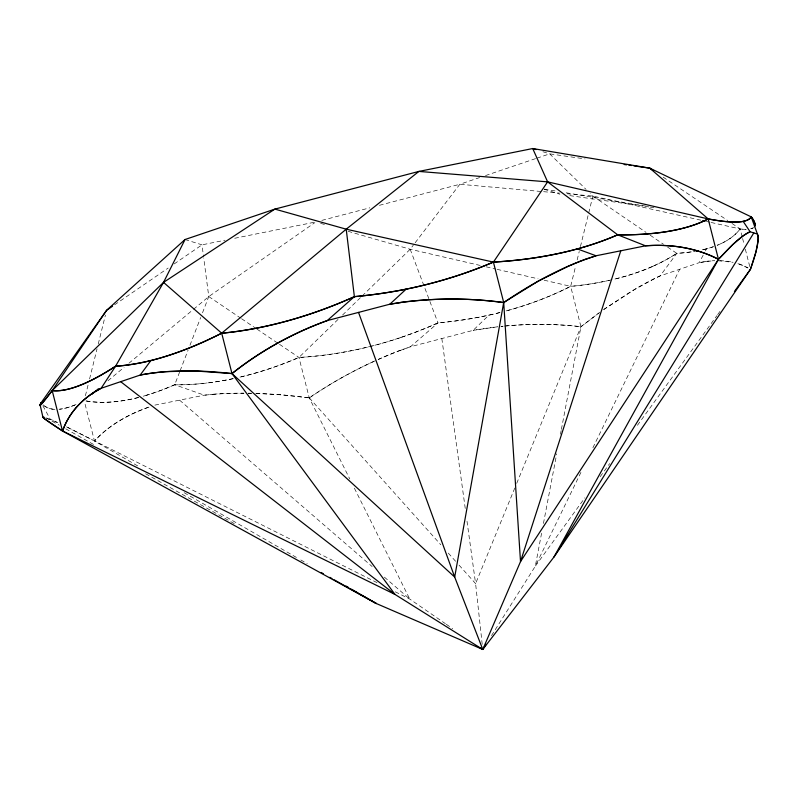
<?xml version="1.0" encoding="UTF-8"?>
<svg xmlns="http://www.w3.org/2000/svg" width="798" height="798" viewBox="0 0 798 798"><rect width="100%" height="100%" fill="white"/><g stroke="black" fill="none" stroke-linecap="round" stroke-linejoin="round"><path stroke-width="0.6" stroke-dasharray="3.99 2.99" d="M541.583 533.234L535.298 566.231L491.299 635.936M543.448 523.458L556.725 453.803M560.455 434.252L561.154 430.581M561.383 429.364L580.954 326.711L570.67 286.342L575.697 265.884M577.173 259.859L579.248 251.43M580.425 246.622L588.415 214.113M588.715 212.916L592.854 196.059L590.151 193.425M85.386 395.818L88.379 383.768M89.576 378.95L97.047 348.836M98.244 344.018L105.416 315.11M179.64 371.988L174.712 384.746A286.412 132.179 -48.8 0 1 147.121 395.04M180.089 370.831L188.158 349.943M189.954 345.305L200.707 317.454M202.502 312.816L208.777 296.577L203.779 258.392M514.81 487.997L475.598 583.607L482.211 644.325M516.705 483.389L580.954 326.711L598.829 313.055M580.944 472.356L535.298 566.231L584.894 497.792M592.894 447.768L679.687 269.275M703.158 255.19L699.218 262.662L660.165 275.889L655.497 278.093L631.427 291.25L603.906 309.385M705.412 250.921L706.539 248.786A282.841 99.64 23.6 0 0 713.522 246.662M600.206 476.655L609.692 463.568M637.412 425.324L716.913 315.629M717.641 314.621L720.554 310.592M362.132 295.998L410.182 249.255L413.284 245.195M415.15 242.762L459.838 184.268L479.668 177.555M241.076 376.846A282.662 175.75 -37.2 0 0 298.951 357.434L338.103 319.37M342.551 315.04L361.245 296.866M499.897 312.547A282.841 189.236 0.6 0 1 488.955 315.14L473.134 330.352L410.531 346.731L400.347 350.422M107.969 380.776L124.129 367.27M128.887 363.299L192.607 310.083M193.555 309.285L208.777 296.577L314.871 222.622M504.386 326.083C529.832 323.659 555.548 323.789 580.954 326.711L599.807 312.357M603.537 309.664L636.385 288.317A273.315 106.842 -49.9 0 1 660.165 275.879L676.784 253.355A286.412 100.897 23.6 0 0 694.619 251.35M114.563 304.836L168.218 268.028M174.183 263.929L202.004 244.846L225.006 240.218M255.839 393.404L281.564 394.84L309.245 397.823C330.691 383.23 353.414 370.531 377.105 359.968A292.377 187.52 -19.5 0 1 400.277 350.252M485.503 175.58L535.667 158.593M536.835 158.203L549.672 153.854L585.124 158.922M321.823 220.388L369.823 207.829M379.429 205.315L459.838 184.268L542.361 191.59M234.692 238.273L314.611 222.203M154.832 405.125L204.318 395.18L213.395 394.342M705.073 261.674L699.218 262.662L703.138 261.973A274.233 107.201 -49.9 0 1 714.35 260.806M497.473 326.801L473.134 330.352A273.315 175.291 -19.5 0 1 497.433 326.811M503.229 326.202L500.925 326.432A273.315 175.291 -19.5 0 1 507.747 325.784C532.106 323.679 556.665 323.918 580.954 326.711M243.859 393.224L235.27 393.284A274.233 134.254 15.8 0 0 210.343 394.591L204.318 395.18L174.712 384.746A285.125 131.58 -48.8 0 1 143.121 396.207M717.891 260.727L733.133 262.303M248.178 393.244L251.46 393.304M543.588 191.69L559.598 193.116M566.989 193.764L592.854 196.059L701.532 220.328M569.732 195.62L649.083 206.951M650.31 207.121L653.971 207.64M544.216 189.106L556.415 191.151M566.171 192.787L646.659 206.273M706.36 221.415L709.981 222.223M711.188 222.492L740.175 228.956A282.662 30.913 26.4 0 0 745.561 229.285M348.078 231.29L410.182 249.255L480.167 265.435M486.201 266.821L495.857 269.056M497.064 269.335L538.091 278.811M544.116 280.208L570.67 286.342A282.662 155.121 15.4 0 0 609.353 280.337M320.596 223.34L325.375 224.727M542.889 151.73L549.672 153.854L586.111 189.465M544.126 189.256L559.957 194.223M185.036 239.52L202.004 244.846L203.61 257.156M45.855 417.803L59.321 425.204M46.783 418.092L58.932 423.169M66.463 426.82L92.588 440.027M67.78 427.469L377.464 582.879M395.289 591.817L409.773 599.079L445.364 623.637M747.985 267.849L737.113 263.31A292.377 114.294 -49.9 0 1 747.906 267.998M65.705 428.795L94.733 445.124M145.645 473.763L236.647 524.944M137.685 465.912L94.483 441.005L84.488 401.823M184.129 492.695L296.467 557.473M300.786 559.957L307.26 563.697M663.138 177.126L727.846 220.667M731.956 223.43L740.175 228.956L742.29 237.275M208.777 296.577L240.537 318.023M241.565 318.711L255.909 328.397M256.936 329.085L278.452 343.619M279.48 344.307L298.951 357.454L309.245 397.823L349.793 478.99M592.854 196.059L646.071 232.398M650.17 235.191L663.477 244.278M667.567 247.071L676.784 253.355A285.115 100.438 23.6 0 0 694.39 251.39M446.272 624.265L452.656 628.674M179.58 400.157L372.147 566.56M384.377 577.124L409.773 599.079L354.232 487.887M309.245 397.823L440.835 544.785M448.286 553.104L455.738 561.423M459.05 565.124L475.598 583.607L466.79 519.668M42.863 405.773L50.234 419.179A273.315 6.673 29.2 0 1 57.795 422.631M410.182 249.255L437.992 322.901L410.531 346.731L403.728 349.165A274.233 175.889 -19.5 0 0 378.192 359.489M742.589 238.462L744.105 244.397M745.322 249.146L750.16 268.138M441.833 338.542L465.264 508.595M753.452 227.639A282.662 30.913 26.4 0 1 750.888 228.757M717.153 245.295A282.662 99.57 23.6 0 0 740.145 228.946A282.841 99.64 23.6 0 1 717.392 245.205M713.242 246.762A282.662 99.57 23.6 0 1 700.135 250.363M753.232 227.809A283.4 31.002 26.4 0 1 750.798 228.807M746.31 229.315A283.4 31.002 26.4 0 1 740.235 228.996M652.634 266.382A286.412 157.186 15.4 0 0 676.774 253.355A283.4 155.53 15.4 0 1 570.7 286.392M706.559 248.786A285.115 100.438 23.6 0 1 701.512 250.013M652.684 266.422A282.662 155.121 15.4 0 1 614.54 279.13M506.112 310.921A282.662 189.106 0.6 0 0 570.65 286.332A282.841 189.236 0.6 0 1 505.304 311.14M499.987 312.527A282.662 189.106 0.6 0 1 476.985 317.584A286.412 191.62 0.6 0 1 437.992 322.891A283.4 196.867 -19.2 0 1 298.941 357.504A283.4 176.218 -37.2 0 1 239.141 377.314M400.915 337.444A286.412 198.961 -19.2 0 0 437.992 322.891A285.115 190.752 0.6 0 0 488.935 315.11M400.935 337.494A282.662 196.348 -19.2 0 1 298.951 357.434M233.096 378.661A282.662 175.75 -37.2 0 1 207.211 383M233.245 378.631A283.4 176.218 -37.2 0 1 174.682 384.806A286.412 178.084 -37.2 0 0 207.231 382.95M147.101 395.09A282.662 130.443 -48.8 0 1 142.672 396.367M138.303 397.524A282.662 130.443 -48.8 0 1 85.326 400.815M43.222 404.895A286.412 68.229 -54.2 0 0 48.878 408.227A282.662 67.331 -54.2 0 0 55.75 409.394M76.039 404.506A282.662 67.331 -54.2 0 1 59.71 409.184M309.375 397.923A292.377 187.52 -19.5 0 1 373.733 361.434M213.266 394.192A292.377 143.131 15.8 0 1 243.939 393.185M248.298 393.224A292.377 143.131 15.8 0 1 251.579 393.284M255.988 393.394A292.377 143.131 15.8 0 1 309.275 397.943M138.772 397.414A282.841 130.533 -48.8 0 1 85.695 400.875M74.882 405.025A283.4 67.511 -54.2 0 1 59.012 409.264M54.992 409.374A283.4 67.511 -54.2 0 1 43.391 405.145M705.203 261.455A292.377 114.294 -49.9 0 1 714.439 260.697M719.706 260.677A292.377 114.294 -49.9 0 1 732.714 262.203M95.8 439.588L94.483 441.005C109.396 424.736 129.296 413.863 149.984 406.731A273.315 133.805 15.8 0 0 132.019 414.052C118.633 420.446 106.064 428.825 95.8 439.588"/><path stroke-width="1.2" d="M536.106 149.595L532.715 148.538L547.618 181.864L493.413 262.103L503.698 302.472L454.69 577.054L482.77 649.462L553.902 557.104L750.459 269.325L755.965 251.819L757.98 241.066A274.233 31.571 -58.1 0 0 757.801 235.161L751.197 216.866L649.781 168.149L532.715 148.538L418.89 171.42L274.881 209.106L185.036 239.52L106.613 310.292L41.167 402.681A283.4 67.511 -54.2 0 0 41.835 403.598A286.412 68.229 -54.2 0 1 41.167 402.681A286.412 4.03 -54.7 0 0 39.92 405.414M620.784 250.791L520.515 561.593L482.77 649.462L376.387 603.557L62.483 430.96L44.688 418.88A274.233 6.693 29.2 0 1 42.893 417.085L40.199 405.324A285.125 4.01 -54.7 0 1 41.177 402.671M486.052 644.265L482.77 649.462L395 594.44L62.483 430.96C66.862 418.611 74.733 407.618 84.768 399.219A274.233 132.079 23.4 0 1 97.556 390.282L101.147 388.277L140.199 375.06C170.433 369.274 201.525 370.152 231.989 373.574L454.69 577.054L358.531 312.407M95.82 391.309L101.147 388.277L115.58 366.192L163.54 282.382L185.036 239.52M757.91 235.769L757.501 234.083L750.13 231.769C737.432 238.023 728.185 249.345 718.459 259.29L553.902 557.104L753.811 232.926M633.911 165.884L649.781 168.149L708.175 218.921L718.459 259.29L520.515 561.593L503.698 302.472L538.451 281.026L567.388 266.662A274.233 159.131 -46.8 0 1 590.35 257.654L596.046 255.769L645.532 245.814C670.43 243.929 696.155 247.699 718.459 259.29L732.833 244.557L742.589 236.238A273.315 31.461 -58.1 0 1 750.13 231.769L743.157 221.365A285.115 40.748 24.7 0 0 751.177 216.857A286.412 31.331 26.4 0 1 754.828 223.48M62.483 430.96L52.189 390.591L106.613 310.292L112.568 306.203M734.419 291.469L750.459 269.325M150.932 360.496L140.199 375.06A273.315 131.63 23.4 0 1 166.273 371.639L194.852 370.95L231.989 373.574C260.557 350.871 292.916 332.995 327.23 320.596L389.833 304.208L400.536 302.572M52.189 390.591L163.54 282.382L274.881 209.106L346.212 229.186L493.413 262.103A282.841 148.917 6.7 0 0 577.353 248.936A285.115 150.114 6.7 0 0 617.642 234.792M150.912 360.536A282.841 128.269 -42 0 0 221.694 333.185L346.212 229.186L418.89 171.42L547.618 181.864L708.175 218.921A283.4 103.78 18.4 0 1 617.692 234.841A286.412 150.792 6.7 0 1 587.518 245.954A282.662 148.817 6.7 0 1 493.403 262.083A282.841 169.525 -9.9 0 1 406.152 289.155L389.833 304.208L396.965 303.08A274.233 200.767 -8.4 0 1 425.553 299.988C451.598 298.173 477.822 299.06 503.698 302.472M406.142 289.135A285.125 170.892 -9.9 0 1 354.372 296.647L327.23 320.596A273.315 200.089 -8.4 0 0 294.911 334.172C272.567 344.926 251.4 358.142 231.989 373.574L395 594.44L120.678 381.673M91.8 394.282L98.453 388.716M587.488 258.652L596.046 255.769L577.323 248.906M624.146 164.488L626.59 164.837M628.924 165.166L631.467 165.535M702.739 220.597L705.153 221.136M44.249 417.294L42.972 417.224M547.618 181.864L617.652 234.802L645.532 245.814A273.315 158.593 -46.8 0 1 670.649 245.904C687.238 247.29 703.646 251.639 718.459 259.29M321.145 572.475L323.31 573.702M329.813 577.353L331.978 578.57M334.143 579.797L376.387 603.557L360.187 594.211M346.152 586.121L348.307 587.368M351.549 589.233L358.033 592.974M649.781 168.149L652.864 170.223M480.027 647.577L482.77 649.462M163.54 282.382L221.694 333.205L231.989 373.574M346.212 229.186L354.372 296.656A286.412 164.318 -27.8 0 1 317.774 311.35A282.662 162.164 -27.8 0 1 221.704 333.185A282.662 128.189 -42 0 1 142.084 362.561M751.187 216.866A286.412 40.937 24.7 0 1 745.871 220.667A282.662 40.399 24.7 0 1 708.145 218.901A282.662 103.511 18.4 0 1 647.667 233.894A286.412 104.887 18.4 0 1 617.642 234.802M743.207 221.385A282.841 40.419 24.7 0 1 708.145 218.901M493.393 262.083A282.662 169.415 -9.9 0 1 393.833 291.489M751.267 216.896A283.4 31.002 26.4 0 1 754.619 226.273M754.888 223.51A282.662 30.913 26.4 0 1 754.479 226.542M697.382 250.861A286.412 100.897 23.6 0 1 696.006 251.111M94.633 378.621A282.662 72.638 -50.8 0 1 52.209 390.561A282.662 3.98 -54.7 0 1 39.88 405.474M52.209 390.561A282.841 3.98 -54.7 0 1 40.159 405.374M52.149 390.651A283.4 72.827 -50.8 0 0 115.55 366.252A285.125 129.306 -42 0 0 150.932 360.506M94.663 378.571A286.412 73.606 -50.8 0 0 115.58 366.192A286.412 129.884 -42 0 0 142.104 362.511M354.382 296.696A283.4 162.593 -27.8 0 1 221.674 333.255M393.823 291.45A286.412 171.66 -9.9 0 1 354.372 296.647M758.06 235.54A292.377 33.656 -58.1 0 1 750.339 269.495M95.59 391.17A292.377 140.807 23.4 0 0 62.693 431.05A292.377 7.132 29.2 0 1 42.733 417.095M503.738 302.612A292.377 169.655 -46.8 0 1 587.528 258.432M400.516 302.372A292.377 214.044 -8.4 0 1 503.638 302.642M698.011 250.742A285.115 100.438 23.6 0 1 696.215 251.071"/></g></svg>
